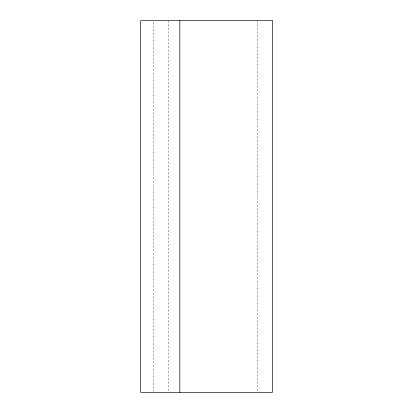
<?xml version="1.0" encoding="UTF-8"?>
<svg xmlns="http://www.w3.org/2000/svg" width="413" height="413" viewBox="0 0 413 413"><rect width="100%" height="100%" fill="white"/><g stroke="black" fill="none" stroke-linecap="round" stroke-linejoin="round"><path stroke-width="0.31" stroke-dasharray="2.06 1.55" d="M257.469 20.65L257.469 391.705M168.261 20.65L168.261 391.705M153.393 21.941L153.393 391.705"/><path stroke-width="0.62" d="M179.825 20.65L179.825 392.35M272.337 20.65L140.663 20.65L140.663 392.35L272.337 392.35L272.337 20.65"/></g></svg>
